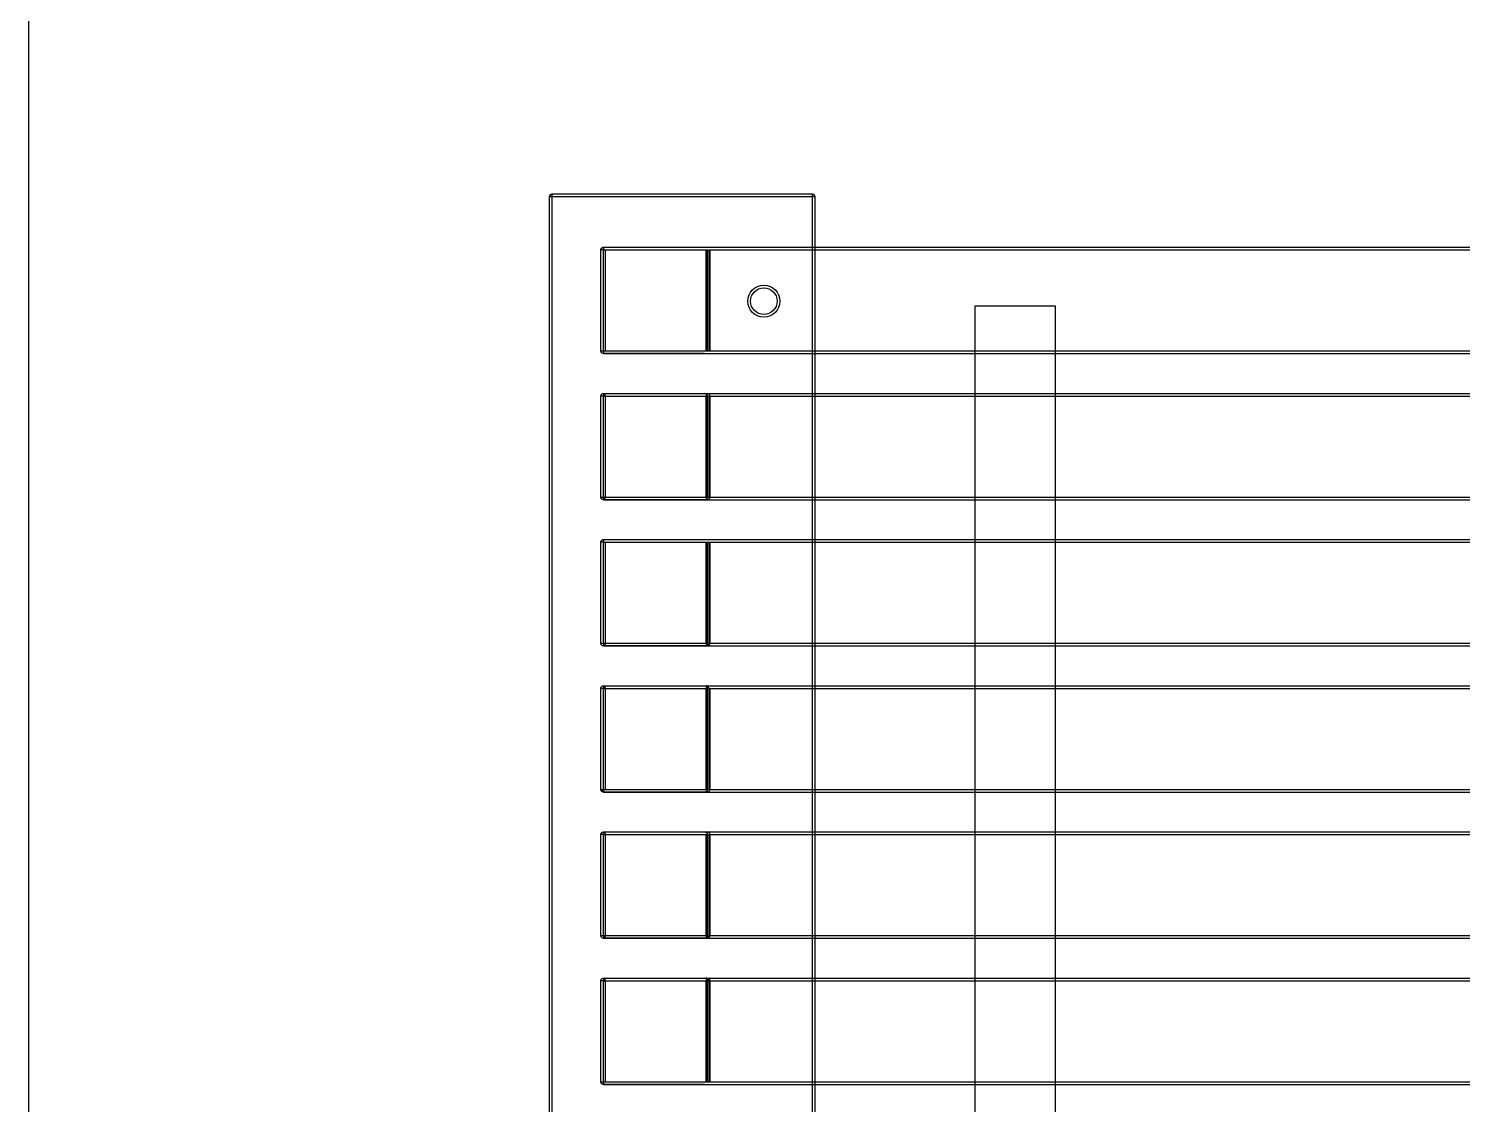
# Model space of a CAD drawing. Header units: millimetres. Extents: x 10366 to 13995, y 24552 to 29685.
# Drawn here: x 10366 to 10906, y 28452 to 28857 of the extents above; entities that cross this region are included whole.
import ezdxf

# ---------------------------------------------------------------- set-up
doc = ezdxf.new("R2010")
doc.units = ezdxf.units.MM
doc.header["$LTSCALE"] = 3
doc.layers.add('DomyÅ›lna', color=7, linetype='Continuous')
doc.layers.add('Hidden_lines', color=7, linetype='Continuous')

msp = doc.modelspace()

# ---------------------------------------------------------------- linework, layer by layer
msp.add_lwpolyline([(10366.2, 24552.48), (10366.2, 29684.64), (13995, 29684.64), (13995, 24552.48)], close=True)
at = {"layer": 'DomyÅ›lna'}
for p, q in [((10562.14, 28793.74), (10562.14, 28055.74)), ((10661.14, 28794.74), (10563.14, 28794.74)), ((10563.14, 28793.74), (10563.14, 28055.74)), ((10661.14, 28793.74), (10563.14, 28793.74)), ((10661.14, 28773.74), (10661.14, 28793.74)), ((10662.14, 28773.74), (10662.14, 28793.74)), ((10581.54, 28735.74), (10581.54, 28773.74)), ((10582.54, 28774.74), (12380.54, 28774.74)), ((10582.54, 28774.74), (10620.57, 28774.74)), ((10582.54, 28773.74), (12380.54, 28773.74)), ((10582.54, 28735.74), (10582.54, 28773.74)), ((10582.54, 28735.74), (12380.54, 28735.74)), ((10661.14, 28718.74), (10661.14, 28735.74)), ((10662.14, 28718.74), (10662.14, 28735.74)), ((10722.45, 28718.74), (10722.45, 28735.74)), ((10752.45, 28735.74), (10752.45, 28718.74)), ((10582.54, 28734.74), (12380.54, 28734.74)), ((10620.57, 28734.74), (10582.54, 28734.74)), ((10582.54, 28719.74), (12380.54, 28719.74)), ((10582.54, 28719.74), (10620.57, 28719.74)), ((10581.54, 28680.74), (10581.54, 28718.74)), ((10582.54, 28680.74), (10582.54, 28718.74)), ((10582.54, 28718.74), (12380.54, 28718.74)), ((10582.54, 28680.74), (12380.54, 28680.74)), ((10582.54, 28679.74), (12380.54, 28679.74)), ((10620.57, 28679.74), (10582.54, 28679.74)), ((10661.14, 28663.74), (10661.14, 28680.74)), ((10662.14, 28663.74), (10662.14, 28680.74)), ((10722.45, 28663.74), (10722.45, 28680.74)), ((10752.45, 28680.74), (10752.45, 28663.74)), ((10581.54, 28625.74), (10581.54, 28663.74)), ((10582.54, 28664.74), (10620.57, 28664.74)), ((10582.54, 28664.74), (12380.54, 28664.74)), ((10582.54, 28625.74), (10582.54, 28663.74)), ((10582.54, 28663.74), (12380.54, 28663.74)), ((10582.54, 28625.74), (12380.54, 28625.74)), ((10620.57, 28624.74), (10582.54, 28624.74)), ((10582.54, 28624.74), (12380.54, 28624.74)), ((10661.14, 28608.74), (10661.14, 28625.74)), ((10662.14, 28608.74), (10662.14, 28625.74)), ((10722.45, 28608.74), (10722.45, 28625.74)), ((10752.45, 28625.74), (10752.45, 28608.74)), ((10581.54, 28570.74), (10581.54, 28608.74)), ((10582.54, 28609.74), (12380.54, 28609.74)), ((10582.54, 28609.74), (10620.57, 28609.74)), ((10582.54, 28608.74), (12380.54, 28608.74)), ((10582.54, 28570.74), (10582.54, 28608.74)), ((10582.54, 28570.74), (12380.54, 28570.74)), ((10582.54, 28569.74), (12380.54, 28569.74)), ((10620.57, 28569.74), (10582.54, 28569.74)), ((10661.14, 28553.74), (10661.14, 28570.74)), ((10662.14, 28553.74), (10662.14, 28570.74)), ((10722.45, 28553.74), (10722.45, 28570.74)), ((10752.45, 28570.74), (10752.45, 28553.74)), ((10581.54, 28515.74), (10581.54, 28553.74)), ((10582.54, 28554.74), (12380.54, 28554.74)), ((10582.54, 28554.74), (10620.57, 28554.74)), ((10582.54, 28553.74), (12380.54, 28553.74)), ((10582.54, 28515.74), (10582.54, 28553.74)), ((10582.54, 28515.74), (12380.54, 28515.74)), ((10582.54, 28514.74), (12380.54, 28514.74)), ((10620.57, 28514.74), (10582.54, 28514.74)), ((10661.14, 28498.74), (10661.14, 28515.74)), ((10662.14, 28498.74), (10662.14, 28515.74)), ((10722.45, 28498.74), (10722.45, 28515.74)), ((10752.45, 28515.74), (10752.45, 28498.74)), ((10581.54, 28460.74), (10581.54, 28498.74)), ((10582.54, 28499.74), (12380.54, 28499.74)), ((10582.54, 28499.74), (10620.57, 28499.74)), ((10582.54, 28460.74), (10582.54, 28498.74)), ((10582.54, 28498.74), (12380.54, 28498.74)), ((10582.54, 28460.74), (12380.54, 28460.74)), ((10661.14, 28443.74), (10661.14, 28460.74)), ((10662.14, 28443.74), (10662.14, 28460.74)), ((10722.45, 28443.74), (10722.45, 28460.74)), ((10752.45, 28460.74), (10752.45, 28443.74)), ((10582.54, 28459.74), (12380.54, 28459.74)), ((10620.57, 28459.74), (10582.54, 28459.74))]:
    msp.add_line(p, q, dxfattribs=at)
for points in [[(10563.14, 28793.74, 0), (10562.14, 28793.74, 0)], [(10563.14, 28794.74, 0), (10563.14, 28794.74, 0), (10563.14, 28794.74, 0), (10563.14, 28794.74, 0), (10563.14, 28794.74, 0), (10563.14, 28794.74, 0), (10563.14, 28794.74, 0), (10563.14, 28794.74, 0), (10563.14, 28794.74, 0), (10563.14, 28794.74, 0), (10563.14, 28794.74, 0), (10563.14, 28794.74, 0), (10563.14, 28794.74, 0), (10563.14, 28794.74, 0), (10563.14, 28794.74, 0), (10563.14, 28794.71, 0), (10563.14, 28794.62, 0), (10563.14, 28793.74, 0)], [(10661.14, 28793.74, 0), (10661.14, 28794.74, 0)], [(10662.14, 28793.74, 0), (10662.14, 28793.74, 0), (10662.14, 28793.74, 0), (10662.14, 28793.74, 0), (10662.14, 28793.74, 0), (10662.14, 28793.74, 0), (10662.14, 28793.74, 0), (10662.14, 28793.74, 0), (10662.14, 28793.74, 0), (10662.14, 28793.74, 0), (10662.14, 28793.74, 0), (10662.14, 28793.74, 0), (10662.14, 28793.74, 0), (10662.14, 28793.74, 0), (10662.11, 28793.74, 0), (10662.02, 28793.74, 0), (10661.14, 28793.74, 0)], [(10581.54, 28773.74, 0), (10581.55, 28773.83, 0), (10581.56, 28773.92, 0), (10581.58, 28774.02, 0), (10581.61, 28774.11, 0), (10581.65, 28774.2, 0), (10581.71, 28774.29, 0), (10581.77, 28774.37, 0), (10581.84, 28774.45, 0), (10581.91, 28774.52, 0), (10582, 28774.58, 0), (10582.08, 28774.63, 0), (10582.17, 28774.67, 0), (10582.27, 28774.7, 0), (10582.36, 28774.73, 0), (10582.45, 28774.74, 0), (10582.54, 28774.74, 0)], [(10582.54, 28773.74, 0), (10581.84, 28773.74, 0), (10581.61, 28773.74, 0), (10581.56, 28773.74, 0), (10581.55, 28773.74, 0), (10581.54, 28773.74, 0), (10581.54, 28773.74, 0), (10581.54, 28773.74, 0), (10581.54, 28773.74, 0), (10581.54, 28773.74, 0), (10581.54, 28773.74, 0), (10581.54, 28773.74, 0), (10581.54, 28773.74, 0), (10581.54, 28773.74, 0), (10581.54, 28773.74, 0), (10581.54, 28773.74, 0), (10581.54, 28773.74, 0), (10581.54, 28773.74, 0), (10581.54, 28773.74, 0), (10581.54, 28773.74, 0), (10581.54, 28773.74, 0), (10581.54, 28773.74, 0)], [(10582.54, 28774.74, 0), (10582.54, 28774.74, 0), (10582.54, 28774.74, 0), (10582.54, 28774.74, 0), (10582.54, 28774.74, 0), (10582.54, 28774.74, 0), (10582.54, 28774.74, 0), (10582.54, 28774.74, 0), (10582.54, 28774.74, 0), (10582.54, 28774.74, 0), (10582.54, 28774.74, 0), (10582.54, 28774.74, 0), (10582.54, 28774.74, 0), (10582.54, 28774.74, 0), (10582.54, 28774.74, 0), (10582.54, 28774.71, 0), (10582.54, 28774.62, 0), (10582.54, 28773.74, 0)], [(10582.54, 28734.74, 0), (10582.45, 28734.75, 0), (10582.36, 28734.76, 0), (10582.27, 28734.78, 0), (10582.17, 28734.81, 0), (10582.08, 28734.85, 0), (10582, 28734.91, 0), (10581.91, 28734.97, 0), (10581.84, 28735.04, 0), (10581.77, 28735.11, 0), (10581.71, 28735.2, 0), (10581.65, 28735.28, 0), (10581.61, 28735.37, 0), (10581.58, 28735.47, 0), (10581.56, 28735.56, 0), (10581.55, 28735.65, 0), (10581.54, 28735.74, 0)], [(10581.54, 28735.74, 0), (10581.54, 28735.74, 0), (10581.54, 28735.74, 0), (10581.54, 28735.74, 0), (10581.54, 28735.74, 0), (10581.54, 28735.74, 0), (10581.54, 28735.74, 0), (10581.54, 28735.74, 0), (10581.54, 28735.74, 0), (10581.54, 28735.74, 0), (10581.54, 28735.74, 0), (10581.54, 28735.74, 0), (10581.54, 28735.74, 0), (10581.54, 28735.74, 0), (10581.54, 28735.74, 0), (10581.54, 28735.74, 0), (10581.54, 28735.74, 0), (10581.55, 28735.74, 0), (10581.57, 28735.74, 0), (10581.67, 28735.74, 0), (10582.54, 28735.74, 0)], [(10582.54, 28735.74, 0), (10582.54, 28734.74, 0)], [(10581.54, 28718.74, 0), (10581.55, 28718.83, 0), (10581.56, 28718.92, 0), (10581.58, 28719.02, 0), (10581.61, 28719.11, 0), (10581.65, 28719.2, 0), (10581.71, 28719.29, 0), (10581.77, 28719.37, 0), (10581.84, 28719.45, 0), (10581.91, 28719.52, 0), (10582, 28719.58, 0), (10582.08, 28719.63, 0), (10582.17, 28719.67, 0), (10582.27, 28719.7, 0), (10582.36, 28719.73, 0), (10582.45, 28719.74, 0), (10582.54, 28719.74, 0)], [(10582.54, 28719.74, 0), (10582.54, 28719.74, 0), (10582.54, 28719.74, 0), (10582.54, 28719.74, 0), (10582.54, 28719.74, 0), (10582.54, 28719.74, 0), (10582.54, 28719.74, 0), (10582.54, 28719.74, 0), (10582.54, 28719.74, 0), (10582.54, 28719.74, 0), (10582.54, 28719.74, 0), (10582.54, 28719.74, 0), (10582.54, 28719.74, 0), (10582.54, 28719.74, 0), (10582.54, 28719.74, 0), (10582.54, 28719.71, 0), (10582.54, 28719.62, 0), (10582.54, 28718.74, 0)], [(10622.57, 28718.74, 0), (10622.56, 28718.94, 0), (10622.53, 28719.12, 0), (10622.5, 28719.19, 0), (10622.47, 28719.26, 0), (10622.43, 28719.31, 0), (10622.39, 28719.36, 0), (10622.35, 28719.41, 0), (10622.3, 28719.44, 0), (10622.24, 28719.48, 0), (10622.13, 28719.53, 0), (10621.99, 28719.57, 0), (10621.69, 28719.62, 0), (10620.57, 28719.74, 0)], [(10620.57, 28719.74, 0), (10620.69, 28719.74, 0), (10620.78, 28719.72, 0), (10620.93, 28719.68, 0), (10621.03, 28719.63, 0), (10621.12, 28719.58, 0), (10621.22, 28719.5, 0), (10621.29, 28719.44, 0), (10621.36, 28719.36, 0), (10621.43, 28719.26, 0), (10621.5, 28719.12, 0), (10621.53, 28719.03, 0), (10621.55, 28718.94, 0), (10621.57, 28718.85, 0), (10621.57, 28718.74, 0)], [(10582.54, 28718.74, 0), (10581.84, 28718.74, 0), (10581.61, 28718.74, 0), (10581.56, 28718.74, 0), (10581.55, 28718.74, 0), (10581.54, 28718.74, 0), (10581.54, 28718.74, 0), (10581.54, 28718.74, 0), (10581.54, 28718.74, 0), (10581.54, 28718.74, 0), (10581.54, 28718.74, 0), (10581.54, 28718.74, 0), (10581.54, 28718.74, 0), (10581.54, 28718.74, 0), (10581.54, 28718.74, 0), (10581.54, 28718.74, 0), (10581.54, 28718.74, 0), (10581.54, 28718.74, 0), (10581.54, 28718.74, 0), (10581.54, 28718.74, 0), (10581.54, 28718.74, 0), (10581.54, 28718.74, 0)], [(10581.54, 28680.74, 0), (10581.54, 28680.74, 0), (10581.54, 28680.74, 0), (10581.54, 28680.74, 0), (10581.54, 28680.74, 0), (10581.54, 28680.74, 0), (10581.54, 28680.74, 0), (10581.54, 28680.74, 0), (10581.54, 28680.74, 0), (10581.54, 28680.74, 0), (10581.54, 28680.74, 0), (10581.54, 28680.74, 0), (10581.54, 28680.74, 0), (10581.54, 28680.74, 0), (10581.54, 28680.74, 0), (10581.54, 28680.74, 0), (10581.54, 28680.74, 0), (10581.55, 28680.74, 0), (10581.57, 28680.74, 0), (10581.67, 28680.74, 0), (10582.54, 28680.74, 0)], [(10582.54, 28679.74, 0), (10582.45, 28679.75, 0), (10582.36, 28679.76, 0), (10582.27, 28679.78, 0), (10582.17, 28679.81, 0), (10582.08, 28679.85, 0), (10582, 28679.91, 0), (10581.91, 28679.97, 0), (10581.84, 28680.04, 0), (10581.77, 28680.11, 0), (10581.71, 28680.2, 0), (10581.65, 28680.28, 0), (10581.61, 28680.37, 0), (10581.58, 28680.47, 0), (10581.56, 28680.56, 0), (10581.55, 28680.65, 0), (10581.54, 28680.74, 0)], [(10582.54, 28680.74, 0), (10582.54, 28679.74, 0)], [(10621.57, 28680.74, 0), (10621.57, 28680.64, 0), (10621.55, 28680.54, 0), (10621.53, 28680.45, 0), (10621.5, 28680.37, 0), (10621.43, 28680.23, 0), (10621.36, 28680.12, 0), (10621.29, 28680.04, 0), (10621.22, 28679.98, 0), (10621.12, 28679.9, 0), (10621.03, 28679.85, 0), (10620.93, 28679.81, 0), (10620.78, 28679.76, 0), (10620.69, 28679.75, 0), (10620.57, 28679.74, 0)], [(10581.54, 28663.74, 0), (10581.55, 28663.83, 0), (10581.56, 28663.92, 0), (10581.58, 28664.02, 0), (10581.61, 28664.11, 0), (10581.65, 28664.2, 0), (10581.71, 28664.29, 0), (10581.77, 28664.37, 0), (10581.84, 28664.45, 0), (10581.91, 28664.52, 0), (10582, 28664.58, 0), (10582.08, 28664.63, 0), (10582.17, 28664.67, 0), (10582.27, 28664.7, 0), (10582.36, 28664.73, 0), (10582.45, 28664.74, 0), (10582.54, 28664.74, 0)], [(10582.54, 28663.74, 0), (10581.84, 28663.74, 0), (10581.61, 28663.74, 0), (10581.56, 28663.74, 0), (10581.55, 28663.74, 0), (10581.54, 28663.74, 0), (10581.54, 28663.74, 0), (10581.54, 28663.74, 0), (10581.54, 28663.74, 0), (10581.54, 28663.74, 0), (10581.54, 28663.74, 0), (10581.54, 28663.74, 0), (10581.54, 28663.74, 0), (10581.54, 28663.74, 0), (10581.54, 28663.74, 0), (10581.54, 28663.74, 0), (10581.54, 28663.74, 0), (10581.54, 28663.74, 0), (10581.54, 28663.74, 0), (10581.54, 28663.74, 0), (10581.54, 28663.74, 0), (10581.54, 28663.74, 0)], [(10582.54, 28664.74, 0), (10582.54, 28664.74, 0), (10582.54, 28664.74, 0), (10582.54, 28664.74, 0), (10582.54, 28664.74, 0), (10582.54, 28664.74, 0), (10582.54, 28664.74, 0), (10582.54, 28664.74, 0), (10582.54, 28664.74, 0), (10582.54, 28664.74, 0), (10582.54, 28664.74, 0), (10582.54, 28664.74, 0), (10582.54, 28664.74, 0), (10582.54, 28664.74, 0), (10582.54, 28664.74, 0), (10582.54, 28664.71, 0), (10582.54, 28664.62, 0), (10582.54, 28663.74, 0)], [(10581.54, 28625.74, 0), (10581.54, 28625.74, 0), (10581.54, 28625.74, 0), (10581.54, 28625.74, 0), (10581.54, 28625.74, 0), (10581.54, 28625.74, 0), (10581.54, 28625.74, 0), (10581.54, 28625.74, 0), (10581.54, 28625.74, 0), (10581.54, 28625.74, 0), (10581.54, 28625.74, 0), (10581.54, 28625.74, 0), (10581.54, 28625.74, 0), (10581.54, 28625.74, 0), (10581.54, 28625.74, 0), (10581.54, 28625.74, 0), (10581.54, 28625.74, 0), (10581.55, 28625.74, 0), (10581.57, 28625.74, 0), (10581.67, 28625.74, 0), (10582.54, 28625.74, 0)], [(10582.54, 28624.74, 0), (10582.45, 28624.75, 0), (10582.36, 28624.76, 0), (10582.27, 28624.78, 0), (10582.17, 28624.81, 0), (10582.08, 28624.85, 0), (10582, 28624.91, 0), (10581.91, 28624.97, 0), (10581.84, 28625.04, 0), (10581.77, 28625.11, 0), (10581.71, 28625.2, 0), (10581.65, 28625.28, 0), (10581.61, 28625.37, 0), (10581.58, 28625.47, 0), (10581.56, 28625.56, 0), (10581.55, 28625.65, 0), (10581.54, 28625.74, 0)], [(10582.54, 28625.74, 0), (10582.54, 28624.74, 0)], [(10621.14, 28624.74, 0), (10621.24, 28624.75, 0), (10621.33, 28624.76, 0), (10621.43, 28624.79, 0), (10621.52, 28624.82, 0), (10621.61, 28624.86, 0), (10621.7, 28624.91, 0), (10621.77, 28624.97, 0), (10621.85, 28625.04, 0), (10621.91, 28625.11, 0), (10621.97, 28625.19, 0), (10622.02, 28625.27, 0), (10622.06, 28625.36, 0), (10622.1, 28625.45, 0), (10622.12, 28625.55, 0), (10622.14, 28625.64, 0), (10622.14, 28625.74, 0)], [(10581.54, 28608.74, 0), (10581.55, 28608.83, 0), (10581.56, 28608.92, 0), (10581.58, 28609.02, 0), (10581.61, 28609.11, 0), (10581.65, 28609.2, 0), (10581.71, 28609.29, 0), (10581.77, 28609.37, 0), (10581.84, 28609.45, 0), (10581.91, 28609.52, 0), (10582, 28609.58, 0), (10582.08, 28609.63, 0), (10582.17, 28609.67, 0), (10582.27, 28609.7, 0), (10582.36, 28609.73, 0), (10582.45, 28609.74, 0), (10582.54, 28609.74, 0)], [(10582.54, 28608.74, 0), (10581.84, 28608.74, 0), (10581.61, 28608.74, 0), (10581.56, 28608.74, 0), (10581.55, 28608.74, 0), (10581.54, 28608.74, 0), (10581.54, 28608.74, 0), (10581.54, 28608.74, 0), (10581.54, 28608.74, 0), (10581.54, 28608.74, 0), (10581.54, 28608.74, 0), (10581.54, 28608.74, 0), (10581.54, 28608.74, 0), (10581.54, 28608.74, 0), (10581.54, 28608.74, 0), (10581.54, 28608.74, 0), (10581.54, 28608.74, 0), (10581.54, 28608.74, 0), (10581.54, 28608.74, 0), (10581.54, 28608.74, 0), (10581.54, 28608.74, 0), (10581.54, 28608.74, 0)], [(10582.54, 28609.74, 0), (10582.54, 28609.74, 0), (10582.54, 28609.74, 0), (10582.54, 28609.74, 0), (10582.54, 28609.74, 0), (10582.54, 28609.74, 0), (10582.54, 28609.74, 0), (10582.54, 28609.74, 0), (10582.54, 28609.74, 0), (10582.54, 28609.74, 0), (10582.54, 28609.74, 0), (10582.54, 28609.74, 0), (10582.54, 28609.74, 0), (10582.54, 28609.74, 0), (10582.54, 28609.74, 0), (10582.54, 28609.71, 0), (10582.54, 28609.62, 0), (10582.54, 28608.74, 0)], [(10620.57, 28609.74, 0), (10620.69, 28609.74, 0), (10620.78, 28609.72, 0), (10620.93, 28609.68, 0), (10621.03, 28609.63, 0), (10621.12, 28609.58, 0), (10621.22, 28609.5, 0), (10621.29, 28609.44, 0), (10621.36, 28609.36, 0), (10621.43, 28609.26, 0), (10621.5, 28609.12, 0), (10621.53, 28609.03, 0), (10621.55, 28608.94, 0), (10621.57, 28608.85, 0), (10621.57, 28608.74, 0)], [(10622.14, 28608.74, 0), (10622.14, 28608.84, 0), (10622.12, 28608.94, 0), (10622.1, 28609.03, 0), (10622.06, 28609.13, 0), (10622.02, 28609.21, 0), (10621.97, 28609.3, 0), (10621.91, 28609.38, 0), (10621.85, 28609.45, 0), (10621.77, 28609.52, 0), (10621.7, 28609.57, 0), (10621.61, 28609.62, 0), (10621.52, 28609.67, 0), (10621.43, 28609.7, 0), (10621.33, 28609.72, 0), (10621.24, 28609.74, 0), (10621.14, 28609.74, 0)], [(10582.54, 28569.74, 0), (10582.45, 28569.75, 0), (10582.36, 28569.76, 0), (10582.27, 28569.78, 0), (10582.17, 28569.81, 0), (10582.08, 28569.85, 0), (10582, 28569.91, 0), (10581.91, 28569.97, 0), (10581.84, 28570.04, 0), (10581.77, 28570.11, 0), (10581.71, 28570.2, 0), (10581.65, 28570.28, 0), (10581.61, 28570.37, 0), (10581.58, 28570.47, 0), (10581.56, 28570.56, 0), (10581.55, 28570.65, 0), (10581.54, 28570.74, 0)], [(10581.54, 28570.74, 0), (10581.54, 28570.74, 0), (10581.54, 28570.74, 0), (10581.54, 28570.74, 0), (10581.54, 28570.74, 0), (10581.54, 28570.74, 0), (10581.54, 28570.74, 0), (10581.54, 28570.74, 0), (10581.54, 28570.74, 0), (10581.54, 28570.74, 0), (10581.54, 28570.74, 0), (10581.54, 28570.74, 0), (10581.54, 28570.74, 0), (10581.54, 28570.74, 0), (10581.54, 28570.74, 0), (10581.54, 28570.74, 0), (10581.54, 28570.74, 0), (10581.55, 28570.74, 0), (10581.57, 28570.74, 0), (10581.67, 28570.74, 0), (10582.54, 28570.74, 0)], [(10582.14, 28570.74, 0), (10582.14, 28570.64, 0), (10582.16, 28570.55, 0), (10582.18, 28570.45, 0), (10582.22, 28570.36, 0), (10582.26, 28570.27, 0), (10582.31, 28570.19, 0), (10582.37, 28570.11, 0), (10582.43, 28570.04, 0), (10582.51, 28569.97, 0), (10582.58, 28569.91, 0), (10582.67, 28569.86, 0), (10582.76, 28569.82, 0), (10582.85, 28569.79, 0), (10582.94, 28569.76, 0), (10583.04, 28569.75, 0), (10583.14, 28569.74, 0)], [(10582.54, 28570.74, 0), (10582.54, 28569.74, 0)], [(10621.57, 28570.74, 0), (10621.57, 28570.64, 0), (10621.55, 28570.54, 0), (10621.53, 28570.45, 0), (10621.5, 28570.37, 0), (10621.43, 28570.23, 0), (10621.36, 28570.12, 0), (10621.29, 28570.04, 0), (10621.22, 28569.98, 0), (10621.12, 28569.9, 0), (10621.03, 28569.85, 0), (10620.93, 28569.81, 0), (10620.78, 28569.76, 0), (10620.69, 28569.75, 0), (10620.57, 28569.74, 0)], [(10581.54, 28553.74, 0), (10581.55, 28553.83, 0), (10581.56, 28553.92, 0), (10581.58, 28554.02, 0), (10581.61, 28554.11, 0), (10581.65, 28554.2, 0), (10581.71, 28554.29, 0), (10581.77, 28554.37, 0), (10581.84, 28554.45, 0), (10581.91, 28554.52, 0), (10582, 28554.58, 0), (10582.08, 28554.63, 0), (10582.17, 28554.67, 0), (10582.27, 28554.7, 0), (10582.36, 28554.73, 0), (10582.45, 28554.74, 0), (10582.54, 28554.74, 0)], [(10582.54, 28553.74, 0), (10581.84, 28553.74, 0), (10581.61, 28553.74, 0), (10581.56, 28553.74, 0), (10581.55, 28553.74, 0), (10581.54, 28553.74, 0), (10581.54, 28553.74, 0), (10581.54, 28553.74, 0), (10581.54, 28553.74, 0), (10581.54, 28553.74, 0), (10581.54, 28553.74, 0), (10581.54, 28553.74, 0), (10581.54, 28553.74, 0), (10581.54, 28553.74, 0), (10581.54, 28553.74, 0), (10581.54, 28553.74, 0), (10581.54, 28553.74, 0), (10581.54, 28553.74, 0), (10581.54, 28553.74, 0), (10581.54, 28553.74, 0), (10581.54, 28553.74, 0), (10581.54, 28553.74, 0)], [(10582.54, 28554.74, 0), (10582.54, 28554.74, 0), (10582.54, 28554.74, 0), (10582.54, 28554.74, 0), (10582.54, 28554.74, 0), (10582.54, 28554.74, 0), (10582.54, 28554.74, 0), (10582.54, 28554.74, 0), (10582.54, 28554.74, 0), (10582.54, 28554.74, 0), (10582.54, 28554.74, 0), (10582.54, 28554.74, 0), (10582.54, 28554.74, 0), (10582.54, 28554.74, 0), (10582.54, 28554.74, 0), (10582.54, 28554.71, 0), (10582.54, 28554.62, 0), (10582.54, 28553.74, 0)], [(10620.57, 28554.74, 0), (10620.69, 28554.74, 0), (10620.78, 28554.72, 0), (10620.93, 28554.68, 0), (10621.03, 28554.63, 0), (10621.12, 28554.58, 0), (10621.22, 28554.5, 0), (10621.29, 28554.44, 0), (10621.36, 28554.36, 0), (10621.43, 28554.26, 0), (10621.5, 28554.12, 0), (10621.53, 28554.03, 0), (10621.55, 28553.94, 0), (10621.57, 28553.85, 0), (10621.57, 28553.74, 0)], [(10581.54, 28515.74, 0), (10581.54, 28515.74, 0), (10581.54, 28515.74, 0), (10581.54, 28515.74, 0), (10581.54, 28515.74, 0), (10581.54, 28515.74, 0), (10581.54, 28515.74, 0), (10581.54, 28515.74, 0), (10581.54, 28515.74, 0), (10581.54, 28515.74, 0), (10581.54, 28515.74, 0), (10581.54, 28515.74, 0), (10581.54, 28515.74, 0), (10581.54, 28515.74, 0), (10581.54, 28515.74, 0), (10581.54, 28515.74, 0), (10581.54, 28515.74, 0), (10581.55, 28515.74, 0), (10581.57, 28515.74, 0), (10581.67, 28515.74, 0), (10582.54, 28515.74, 0)], [(10582.54, 28514.74, 0), (10582.45, 28514.75, 0), (10582.36, 28514.76, 0), (10582.27, 28514.78, 0), (10582.17, 28514.81, 0), (10582.08, 28514.85, 0), (10582, 28514.91, 0), (10581.91, 28514.97, 0), (10581.84, 28515.04, 0), (10581.77, 28515.11, 0), (10581.71, 28515.2, 0), (10581.65, 28515.28, 0), (10581.61, 28515.37, 0), (10581.58, 28515.47, 0), (10581.56, 28515.56, 0), (10581.55, 28515.65, 0), (10581.54, 28515.74, 0)], [(10582.54, 28515.74, 0), (10582.54, 28514.74, 0)], [(10621.57, 28515.74, 0), (10621.57, 28515.64, 0), (10621.55, 28515.54, 0), (10621.53, 28515.45, 0), (10621.5, 28515.37, 0), (10621.43, 28515.23, 0), (10621.36, 28515.12, 0), (10621.29, 28515.04, 0), (10621.22, 28514.98, 0), (10621.12, 28514.9, 0), (10621.03, 28514.85, 0), (10620.93, 28514.81, 0), (10620.78, 28514.76, 0), (10620.69, 28514.75, 0), (10620.57, 28514.74, 0)], [(10620.57, 28514.74, 0), (10621.28, 28514.81, 0), (10621.92, 28514.9, 0), (10622.06, 28514.94, 0), (10622.19, 28514.98, 0), (10622.24, 28515.01, 0), (10622.3, 28515.04, 0), (10622.35, 28515.08, 0), (10622.39, 28515.12, 0), (10622.43, 28515.17, 0), (10622.47, 28515.23, 0), (10622.5, 28515.29, 0), (10622.53, 28515.37, 0), (10622.55, 28515.45, 0), (10622.56, 28515.54, 0), (10622.57, 28515.74, 0)], [(10621.14, 28514.74, 0), (10621.24, 28514.75, 0), (10621.33, 28514.76, 0), (10621.43, 28514.79, 0), (10621.52, 28514.82, 0), (10621.61, 28514.86, 0), (10621.7, 28514.91, 0), (10621.77, 28514.97, 0), (10621.85, 28515.04, 0), (10621.91, 28515.11, 0), (10621.97, 28515.19, 0), (10622.02, 28515.27, 0), (10622.06, 28515.36, 0), (10622.1, 28515.45, 0), (10622.12, 28515.55, 0), (10622.14, 28515.64, 0), (10622.14, 28515.74, 0)], [(10581.54, 28498.74, 0), (10581.55, 28498.83, 0), (10581.56, 28498.92, 0), (10581.58, 28499.02, 0), (10581.61, 28499.11, 0), (10581.65, 28499.2, 0), (10581.71, 28499.29, 0), (10581.77, 28499.37, 0), (10581.84, 28499.45, 0), (10581.91, 28499.52, 0), (10582, 28499.58, 0), (10582.08, 28499.63, 0), (10582.17, 28499.67, 0), (10582.27, 28499.7, 0), (10582.36, 28499.73, 0), (10582.45, 28499.74, 0), (10582.54, 28499.74, 0)], [(10582.54, 28498.74, 0), (10581.84, 28498.74, 0), (10581.61, 28498.74, 0), (10581.56, 28498.74, 0), (10581.55, 28498.74, 0), (10581.54, 28498.74, 0), (10581.54, 28498.74, 0), (10581.54, 28498.74, 0), (10581.54, 28498.74, 0), (10581.54, 28498.74, 0), (10581.54, 28498.74, 0), (10581.54, 28498.74, 0), (10581.54, 28498.74, 0), (10581.54, 28498.74, 0), (10581.54, 28498.74, 0), (10581.54, 28498.74, 0), (10581.54, 28498.74, 0), (10581.54, 28498.74, 0), (10581.54, 28498.74, 0), (10581.54, 28498.74, 0), (10581.54, 28498.74, 0), (10581.54, 28498.74, 0)], [(10582.54, 28499.74, 0), (10582.54, 28499.74, 0), (10582.54, 28499.74, 0), (10582.54, 28499.74, 0), (10582.54, 28499.74, 0), (10582.54, 28499.74, 0), (10582.54, 28499.74, 0), (10582.54, 28499.74, 0), (10582.54, 28499.74, 0), (10582.54, 28499.74, 0), (10582.54, 28499.74, 0), (10582.54, 28499.74, 0), (10582.54, 28499.74, 0), (10582.54, 28499.74, 0), (10582.54, 28499.74, 0), (10582.54, 28499.71, 0), (10582.54, 28499.62, 0), (10582.54, 28498.74, 0)], [(10620.57, 28499.74, 0), (10620.69, 28499.74, 0), (10620.78, 28499.72, 0), (10620.93, 28499.68, 0), (10621.03, 28499.63, 0), (10621.12, 28499.58, 0), (10621.22, 28499.5, 0), (10621.29, 28499.44, 0), (10621.36, 28499.36, 0), (10621.43, 28499.26, 0), (10621.5, 28499.12, 0), (10621.53, 28499.03, 0), (10621.55, 28498.94, 0), (10621.57, 28498.85, 0), (10621.57, 28498.74, 0)], [(10581.54, 28460.74, 0), (10581.54, 28460.74, 0), (10581.54, 28460.74, 0), (10581.54, 28460.74, 0), (10581.54, 28460.74, 0), (10581.54, 28460.74, 0), (10581.54, 28460.74, 0), (10581.54, 28460.74, 0), (10581.54, 28460.74, 0), (10581.54, 28460.74, 0), (10581.54, 28460.74, 0), (10581.54, 28460.74, 0), (10581.54, 28460.74, 0), (10581.54, 28460.74, 0), (10581.54, 28460.74, 0), (10581.54, 28460.74, 0), (10581.54, 28460.74, 0), (10581.55, 28460.74, 0), (10581.57, 28460.74, 0), (10581.67, 28460.74, 0), (10582.54, 28460.74, 0)], [(10582.54, 28459.74, 0), (10582.45, 28459.75, 0), (10582.36, 28459.76, 0), (10582.27, 28459.78, 0), (10582.17, 28459.81, 0), (10582.08, 28459.85, 0), (10582, 28459.91, 0), (10581.91, 28459.97, 0), (10581.84, 28460.04, 0), (10581.77, 28460.11, 0), (10581.71, 28460.2, 0), (10581.65, 28460.28, 0), (10581.61, 28460.37, 0), (10581.58, 28460.47, 0), (10581.56, 28460.56, 0), (10581.55, 28460.65, 0), (10581.54, 28460.74, 0)], [(10582.54, 28460.74, 0), (10582.54, 28459.74, 0)]]:
    msp.add_polyline3d(points, dxfattribs=at)
for centre, start, end in [((10563.14, 28793.74), 90, 180), ((10661.14, 28793.74), 0, 90)]:
    msp.add_arc(centre, 1, start, end, dxfattribs=at)
at = {"layer": 'Hidden_lines'}
for p, q in [((10583.14, 28773.74), (10583.14, 28735.74)), ((10583.14, 28773.74), (10583.14, 28735.74)), ((10621.14, 28735.74), (10621.14, 28773.74)), ((10621.14, 28735.74), (10621.14, 28773.74)), ((10621.57, 28773.74), (10621.57, 28735.74)), ((10622.14, 28773.74), (10622.14, 28735.74)), ((10622.57, 28773.74), (10622.57, 28735.74)), ((10661.14, 28735.74), (10661.14, 28773.74)), ((10662.14, 28735.74), (10662.14, 28773.74)), ((10722.45, 28735.74), (10722.45, 28752.74)), ((10722.45, 28752.74), (10752.45, 28752.74)), ((10752.45, 28752.74), (10752.45, 28735.74)), ((10583.14, 28718.74), (10583.14, 28680.74)), ((10583.14, 28718.74), (10583.14, 28680.74)), ((10621.14, 28680.74), (10621.14, 28718.74)), ((10621.14, 28680.74), (10621.14, 28718.74)), ((10621.57, 28718.74), (10621.57, 28680.74)), ((10622.14, 28718.74), (10622.14, 28680.74)), ((10622.57, 28718.74), (10622.57, 28680.74)), ((10661.14, 28680.74), (10661.14, 28718.74)), ((10662.14, 28680.74), (10662.14, 28718.74)), ((10722.45, 28680.74), (10722.45, 28718.74)), ((10752.45, 28718.74), (10752.45, 28680.74)), ((10583.14, 28663.74), (10583.14, 28625.74)), ((10583.14, 28663.74), (10583.14, 28625.74)), ((10621.14, 28625.74), (10621.14, 28663.74)), ((10621.14, 28625.74), (10621.14, 28663.74)), ((10621.57, 28663.74), (10621.57, 28625.74)), ((10622.14, 28663.74), (10622.14, 28625.74)), ((10622.57, 28663.74), (10622.57, 28625.74)), ((10661.14, 28625.74), (10661.14, 28663.74)), ((10662.14, 28625.74), (10662.14, 28663.74)), ((10722.45, 28625.74), (10722.45, 28663.74)), ((10752.45, 28663.74), (10752.45, 28625.74)), ((10583.14, 28608.74), (10583.14, 28570.74)), ((10583.14, 28608.74), (10583.14, 28570.74)), ((10621.14, 28570.74), (10621.14, 28608.74)), ((10621.14, 28570.74), (10621.14, 28608.74)), ((10621.57, 28608.74), (10621.57, 28570.74)), ((10622.14, 28608.74), (10622.14, 28570.74)), ((10622.57, 28608.74), (10622.57, 28570.74)), ((10661.14, 28570.74), (10661.14, 28608.74)), ((10662.14, 28570.74), (10662.14, 28608.74)), ((10722.45, 28570.74), (10722.45, 28608.74)), ((10752.45, 28608.74), (10752.45, 28570.74)), ((10583.14, 28553.74), (10583.14, 28515.74)), ((10583.14, 28553.74), (10583.14, 28515.74)), ((10621.14, 28515.74), (10621.14, 28553.74)), ((10621.14, 28515.74), (10621.14, 28553.74)), ((10621.57, 28553.74), (10621.57, 28515.74)), ((10622.14, 28553.74), (10622.14, 28515.74)), ((10622.57, 28553.74), (10622.57, 28515.74)), ((10661.14, 28515.74), (10661.14, 28553.74)), ((10662.14, 28515.74), (10662.14, 28553.74)), ((10722.45, 28515.74), (10722.45, 28553.74)), ((10752.45, 28553.74), (10752.45, 28515.74)), ((10583.14, 28498.74), (10583.14, 28460.74)), ((10583.14, 28498.74), (10583.14, 28460.74)), ((10621.14, 28460.74), (10621.14, 28498.74)), ((10621.14, 28460.74), (10621.14, 28498.74)), ((10621.57, 28498.74), (10621.57, 28460.74)), ((10622.14, 28498.74), (10622.14, 28460.74)), ((10622.57, 28498.74), (10622.57, 28460.74)), ((10661.14, 28460.74), (10661.14, 28498.74)), ((10662.14, 28460.74), (10662.14, 28498.74)), ((10722.45, 28460.74), (10722.45, 28498.74)), ((10752.45, 28498.74), (10752.45, 28460.74))]:
    msp.add_line(p, q, dxfattribs=at)
for points in [[(10583.14, 28718.74, 0), (10583.14, 28719.74, 0)], [(10583.14, 28718.74, 0), (10583.14, 28719.74, 0)], [(10621.14, 28719.74, 0), (10621.14, 28719.74, 0), (10621.14, 28719.74, 0), (10621.14, 28719.74, 0), (10621.14, 28719.74, 0), (10621.14, 28719.74, 0), (10621.14, 28719.74, 0), (10621.14, 28719.74, 0), (10621.14, 28719.74, 0), (10621.14, 28719.74, 0), (10621.14, 28719.74, 0), (10621.14, 28719.74, 0), (10621.14, 28719.74, 0), (10621.14, 28719.74, 0), (10621.14, 28719.74, 0), (10621.14, 28719.71, 0), (10621.14, 28719.62, 0), (10621.14, 28718.74, 0)], [(10621.14, 28719.74, 0), (10621.14, 28719.74, 0), (10621.14, 28719.74, 0), (10621.14, 28719.74, 0), (10621.14, 28719.74, 0), (10621.14, 28719.74, 0), (10621.14, 28719.74, 0), (10621.14, 28719.74, 0), (10621.14, 28719.74, 0), (10621.14, 28719.74, 0), (10621.14, 28719.74, 0), (10621.14, 28719.74, 0), (10621.14, 28719.74, 0), (10621.14, 28719.74, 0), (10621.14, 28719.74, 0), (10621.14, 28719.71, 0), (10621.14, 28719.62, 0), (10621.14, 28718.74, 0)], [(10583.14, 28679.74, 0), (10583.14, 28679.74, 0), (10583.14, 28679.74, 0), (10583.14, 28679.74, 0), (10583.14, 28679.74, 0), (10583.14, 28679.74, 0), (10583.14, 28679.74, 0), (10583.14, 28679.74, 0), (10583.14, 28679.74, 0), (10583.14, 28679.74, 0), (10583.14, 28679.74, 0), (10583.14, 28679.74, 0), (10583.14, 28679.74, 0), (10583.14, 28679.75, 0), (10583.14, 28679.77, 0), (10583.14, 28679.87, 0), (10583.14, 28680.74, 0)], [(10583.14, 28679.74, 0), (10583.14, 28679.74, 0), (10583.14, 28679.74, 0), (10583.14, 28679.74, 0), (10583.14, 28679.74, 0), (10583.14, 28679.74, 0), (10583.14, 28679.74, 0), (10583.14, 28679.74, 0), (10583.14, 28679.74, 0), (10583.14, 28679.74, 0), (10583.14, 28679.74, 0), (10583.14, 28679.74, 0), (10583.14, 28679.74, 0), (10583.14, 28679.75, 0), (10583.14, 28679.77, 0), (10583.14, 28679.87, 0), (10583.14, 28680.74, 0)], [(10620.57, 28679.74, 0), (10621.28, 28679.81, 0), (10621.92, 28679.9, 0), (10622.06, 28679.94, 0), (10622.19, 28679.98, 0), (10622.24, 28680.01, 0), (10622.3, 28680.04, 0), (10622.35, 28680.08, 0), (10622.39, 28680.12, 0), (10622.43, 28680.17, 0), (10622.47, 28680.23, 0), (10622.5, 28680.29, 0), (10622.53, 28680.37, 0), (10622.55, 28680.45, 0), (10622.56, 28680.54, 0), (10622.57, 28680.74, 0)], [(10583.14, 28624.74, 0), (10583.14, 28624.74, 0), (10583.14, 28624.74, 0), (10583.14, 28624.74, 0), (10583.14, 28624.74, 0), (10583.14, 28624.74, 0), (10583.14, 28624.74, 0), (10583.14, 28624.74, 0), (10583.14, 28624.74, 0), (10583.14, 28624.74, 0), (10583.14, 28624.74, 0), (10583.14, 28624.74, 0), (10583.14, 28624.74, 0), (10583.14, 28624.75, 0), (10583.14, 28624.77, 0), (10583.14, 28624.87, 0), (10583.14, 28625.74, 0)], [(10583.14, 28624.74, 0), (10583.14, 28624.74, 0), (10583.14, 28624.74, 0), (10583.14, 28624.74, 0), (10583.14, 28624.74, 0), (10583.14, 28624.74, 0), (10583.14, 28624.74, 0), (10583.14, 28624.74, 0), (10583.14, 28624.74, 0), (10583.14, 28624.74, 0), (10583.14, 28624.74, 0), (10583.14, 28624.74, 0), (10583.14, 28624.74, 0), (10583.14, 28624.75, 0), (10583.14, 28624.77, 0), (10583.14, 28624.87, 0), (10583.14, 28625.74, 0)], [(10621.57, 28625.74, 0), (10621.57, 28625.64, 0), (10621.55, 28625.54, 0), (10621.53, 28625.45, 0), (10621.5, 28625.37, 0), (10621.43, 28625.23, 0), (10621.36, 28625.12, 0), (10621.29, 28625.04, 0), (10621.22, 28624.98, 0), (10621.12, 28624.9, 0), (10621.03, 28624.85, 0), (10620.93, 28624.81, 0), (10620.78, 28624.76, 0), (10620.69, 28624.75, 0), (10620.57, 28624.74, 0)], [(10620.57, 28624.74, 0), (10621.28, 28624.81, 0), (10621.92, 28624.9, 0), (10622.06, 28624.94, 0), (10622.19, 28624.98, 0), (10622.24, 28625.01, 0), (10622.3, 28625.04, 0), (10622.35, 28625.08, 0), (10622.39, 28625.12, 0), (10622.43, 28625.17, 0), (10622.47, 28625.23, 0), (10622.5, 28625.29, 0), (10622.53, 28625.37, 0), (10622.55, 28625.45, 0), (10622.56, 28625.54, 0), (10622.57, 28625.74, 0)], [(10621.14, 28625.74, 0), (10621.14, 28624.74, 0)], [(10621.14, 28625.74, 0), (10621.14, 28624.74, 0)], [(10583.14, 28608.74, 0), (10583.14, 28609.74, 0)], [(10583.14, 28608.74, 0), (10583.14, 28609.74, 0)], [(10621.14, 28609.74, 0), (10621.14, 28609.74, 0), (10621.14, 28609.74, 0), (10621.14, 28609.74, 0), (10621.14, 28609.74, 0), (10621.14, 28609.74, 0), (10621.14, 28609.74, 0), (10621.14, 28609.74, 0), (10621.14, 28609.74, 0), (10621.14, 28609.74, 0), (10621.14, 28609.74, 0), (10621.14, 28609.74, 0), (10621.14, 28609.74, 0), (10621.14, 28609.74, 0), (10621.14, 28609.74, 0), (10621.14, 28609.71, 0), (10621.14, 28609.62, 0), (10621.14, 28608.74, 0)], [(10621.14, 28609.74, 0), (10621.14, 28609.74, 0), (10621.14, 28609.74, 0), (10621.14, 28609.74, 0), (10621.14, 28609.74, 0), (10621.14, 28609.74, 0), (10621.14, 28609.74, 0), (10621.14, 28609.74, 0), (10621.14, 28609.74, 0), (10621.14, 28609.74, 0), (10621.14, 28609.74, 0), (10621.14, 28609.74, 0), (10621.14, 28609.74, 0), (10621.14, 28609.74, 0), (10621.14, 28609.74, 0), (10621.14, 28609.71, 0), (10621.14, 28609.62, 0), (10621.14, 28608.74, 0)], [(10620.57, 28569.74, 0), (10621.28, 28569.81, 0), (10621.92, 28569.9, 0), (10622.06, 28569.94, 0), (10622.19, 28569.98, 0), (10622.24, 28570.01, 0), (10622.3, 28570.04, 0), (10622.35, 28570.08, 0), (10622.39, 28570.12, 0), (10622.43, 28570.17, 0), (10622.47, 28570.23, 0), (10622.5, 28570.29, 0), (10622.53, 28570.37, 0), (10622.55, 28570.45, 0), (10622.56, 28570.54, 0), (10622.57, 28570.74, 0)], [(10583.14, 28553.74, 0), (10583.14, 28554.74, 0)], [(10583.14, 28553.74, 0), (10583.14, 28554.74, 0)], [(10622.57, 28553.74, 0), (10622.56, 28553.94, 0), (10622.53, 28554.12, 0), (10622.5, 28554.19, 0), (10622.47, 28554.26, 0), (10622.43, 28554.31, 0), (10622.39, 28554.36, 0), (10622.35, 28554.41, 0), (10622.3, 28554.44, 0), (10622.24, 28554.48, 0), (10622.13, 28554.53, 0), (10621.99, 28554.57, 0), (10621.69, 28554.62, 0), (10620.57, 28554.74, 0)], [(10583.14, 28514.74, 0), (10583.14, 28514.74, 0), (10583.14, 28514.74, 0), (10583.14, 28514.74, 0), (10583.14, 28514.74, 0), (10583.14, 28514.74, 0), (10583.14, 28514.74, 0), (10583.14, 28514.74, 0), (10583.14, 28514.74, 0), (10583.14, 28514.74, 0), (10583.14, 28514.74, 0), (10583.14, 28514.74, 0), (10583.14, 28514.74, 0), (10583.14, 28514.75, 0), (10583.14, 28514.77, 0), (10583.14, 28514.87, 0), (10583.14, 28515.74, 0)], [(10583.14, 28514.74, 0), (10583.14, 28514.74, 0), (10583.14, 28514.74, 0), (10583.14, 28514.74, 0), (10583.14, 28514.74, 0), (10583.14, 28514.74, 0), (10583.14, 28514.74, 0), (10583.14, 28514.74, 0), (10583.14, 28514.74, 0), (10583.14, 28514.74, 0), (10583.14, 28514.74, 0), (10583.14, 28514.74, 0), (10583.14, 28514.74, 0), (10583.14, 28514.75, 0), (10583.14, 28514.77, 0), (10583.14, 28514.87, 0), (10583.14, 28515.74, 0)], [(10621.14, 28515.74, 0), (10621.14, 28514.74, 0)], [(10621.14, 28515.74, 0), (10621.14, 28514.74, 0)], [(10583.14, 28498.74, 0), (10583.14, 28499.74, 0)], [(10583.14, 28498.74, 0), (10583.14, 28499.74, 0)], [(10622.57, 28498.74, 0), (10622.56, 28498.94, 0), (10622.53, 28499.12, 0), (10622.5, 28499.19, 0), (10622.47, 28499.26, 0), (10622.43, 28499.31, 0), (10622.39, 28499.36, 0), (10622.35, 28499.41, 0), (10622.3, 28499.44, 0), (10622.24, 28499.48, 0), (10622.13, 28499.53, 0), (10621.99, 28499.57, 0), (10621.69, 28499.62, 0), (10620.57, 28499.74, 0)], [(10621.14, 28499.74, 0), (10621.14, 28499.74, 0), (10621.14, 28499.74, 0), (10621.14, 28499.74, 0), (10621.14, 28499.74, 0), (10621.14, 28499.74, 0), (10621.14, 28499.74, 0), (10621.14, 28499.74, 0), (10621.14, 28499.74, 0), (10621.14, 28499.74, 0), (10621.14, 28499.74, 0), (10621.14, 28499.74, 0), (10621.14, 28499.74, 0), (10621.14, 28499.74, 0), (10621.14, 28499.74, 0), (10621.14, 28499.71, 0), (10621.14, 28499.62, 0), (10621.14, 28498.74, 0)], [(10622.14, 28498.74, 0), (10622.14, 28498.84, 0), (10622.12, 28498.94, 0), (10622.1, 28499.03, 0), (10622.06, 28499.13, 0), (10622.02, 28499.21, 0), (10621.97, 28499.3, 0), (10621.91, 28499.38, 0), (10621.85, 28499.45, 0), (10621.77, 28499.52, 0), (10621.7, 28499.57, 0), (10621.61, 28499.62, 0), (10621.52, 28499.67, 0), (10621.43, 28499.7, 0), (10621.33, 28499.72, 0), (10621.24, 28499.74, 0), (10621.14, 28499.74, 0)], [(10621.14, 28499.74, 0), (10621.14, 28499.74, 0), (10621.14, 28499.74, 0), (10621.14, 28499.74, 0), (10621.14, 28499.74, 0), (10621.14, 28499.74, 0), (10621.14, 28499.74, 0), (10621.14, 28499.74, 0), (10621.14, 28499.74, 0), (10621.14, 28499.74, 0), (10621.14, 28499.74, 0), (10621.14, 28499.74, 0), (10621.14, 28499.74, 0), (10621.14, 28499.74, 0), (10621.14, 28499.74, 0), (10621.14, 28499.71, 0), (10621.14, 28499.62, 0), (10621.14, 28498.74, 0)]]:
    msp.add_polyline3d(points, dxfattribs=at)
for radius in [6, 5]:
    msp.add_circle((10642.86, 28754.47), radius, dxfattribs=at)

doc.saveas('drawing.dxf')
